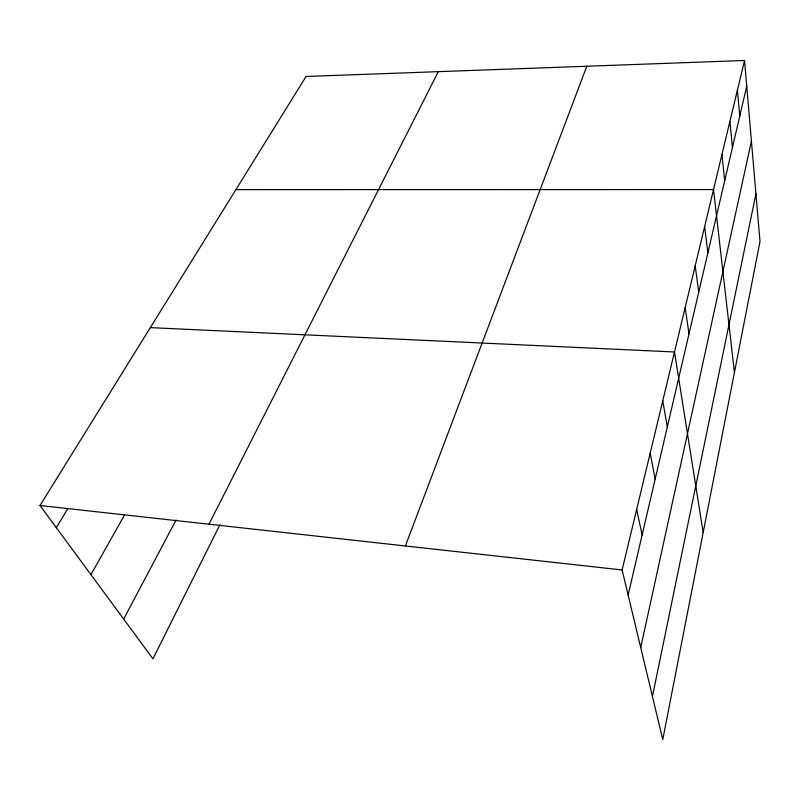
<?xml version="1.0" encoding="UTF-8"?>
<svg xmlns="http://www.w3.org/2000/svg" width="800" height="800" viewBox="0 0 800 800"><rect width="100%" height="100%" fill="white"/><g stroke="black" fill="none" stroke-linecap="round" stroke-linejoin="round"><path stroke-width="1.2" d="M652.43 696.44L755.93 193.77M640.72 647.56L751.43 141.08M628.14 595.06L746.74 86.16M744.54 60.49L760 241.49L662.76 739.51L622.12 569.96L744.54 60.49L306.08 76.48L40 505.51L152.95 658.83L219.99 524.66M405.39 545.96L586.81 66.24M208.97 524.22L438.31 71.66M123.67 619.09L176.09 519.97M90.94 574.66L124.46 515.11M56.34 527.69L67.71 508.77M235.91 189.63L713.53 189.56L734.43 372.45M150.33 327.62L674.5 351.98L703.17 532.53M40 505.51L622.12 569.96M636.67 509.42L642.14 534.97M650.18 453.2L655.17 479.08M662.76 400.85L667.32 426.95M685.18 307.56L689.01 333.88M695.2 265.84L698.73 292.17M704.64 226.58L707.88 252.88M721.93 154.6L724.7 180.72M729.88 121.54L732.44 147.52M737.4 90.21L739.77 116.05"/></g></svg>
